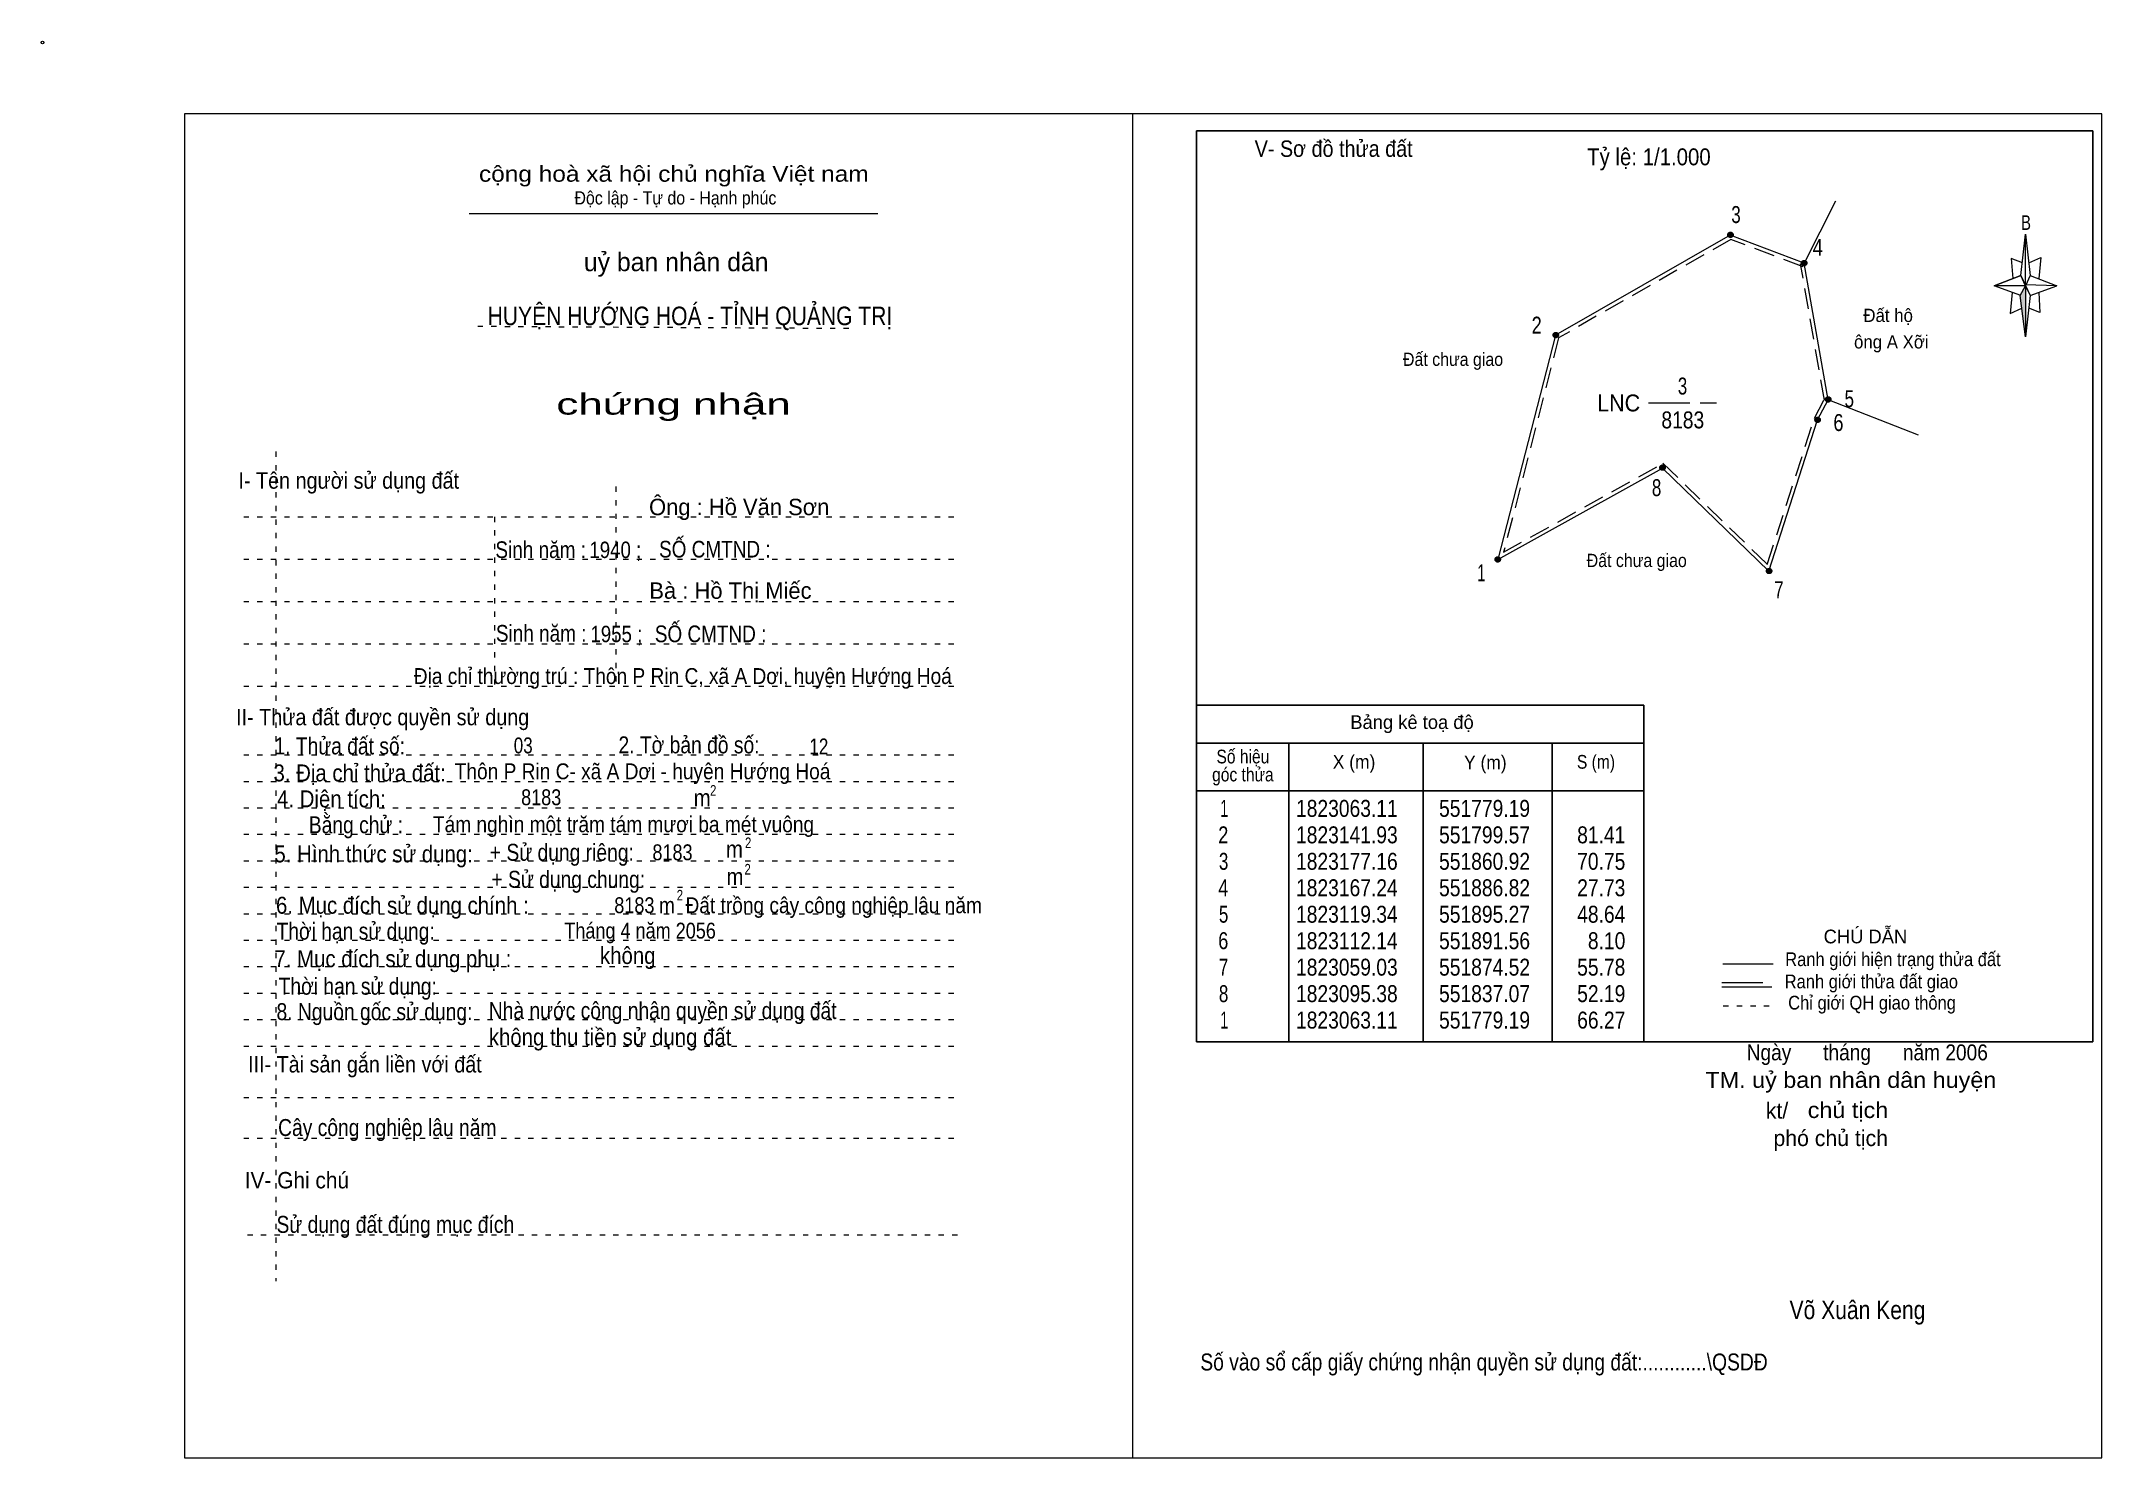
# Model space of a CAD drawing. Header units: centimetres. Extents: x -1.6 to 37.4, y -1.3 to 25.5.
import ezdxf
from ezdxf.enums import TextEntityAlignment as Align

# ---------------------------------------------------------------- set-up
doc = ezdxf.new("R2010")
doc.units = ezdxf.units.CM
doc.header["$LTSCALE"] = 0.13
for name, pattern in [('DOTTED', [1.5, 0.3, -1.2]), ('LONG_DASHED', [7.5, 6, -1.5]), ('MEDIUM_DASHED', [4.5, 3, -1.5])]:
    doc.linetypes.add(name, pattern=pattern)
for name, color, linetype, lineweight in [('1', 7, 'DOTTED', 13), ('10', 7, 'Continuous', 13), ('2', 7, 'Continuous', 25), ('3', 7, 'Continuous', 13), ('30', 7, 'Continuous', 13), ('32', 7, 'LONG_DASHED', 13), ('33', 7, 'LONG_DASHED', 13), ('35', 7, 'Continuous', 13)]:
    doc.layers.add(name, color=color, linetype=linetype, lineweight=lineweight)

msp = doc.modelspace()

# ---------------------------------------------------------------- hatches: boundary and pattern name
at = {"layer": '30'}
msp.add_hatch(color=256, dxfattribs=at).paths.add_polyline_path([(35.91, 20.87), (35.91, 19.91), (35.81, 20.69)])
at = {"layer": '32'}
for points in [[(30.3846, 21.8367, 1), (30.2846, 21.8367, 1)], [(31.7773, 21.3032, 1), (31.6773, 21.3032, 1)], [(27.0858, 19.9423, 1), (26.9858, 19.9423, 1)], [(32.2317, 18.7276, 1), (32.1317, 18.7276, 1)], [(32.0322, 18.3404, 1), (31.9322, 18.3404, 1)], [(29.1022, 17.4392, 1), (29.0022, 17.4392, 1)], [(25.9899, 15.704, 1), (25.8899, 15.704, 1)], [(31.1159, 15.4847, 1), (31.0159, 15.4847, 1)]]:
    msp.add_hatch(color=256, dxfattribs=at).paths.add_polyline_path(points)

# ---------------------------------------------------------------- linework, layer by layer
at = {"layer": '1', "linetype": 'Continuous'}
msp.add_line((6.51, 22.24), (14.23, 22.24), dxfattribs=at)
at = {"layer": '1'}
for p, q in [((6.67, 20.11), (13.82, 20.07)), ((2.86, 17.74), (2.86, 2.07)), ((9.28, 17.08), (9.28, 13.31)), ((2.25, 16.51), (15.75, 16.51)), ((6.99, 16.51), (6.99, 13.31)), ((2.25, 15.71), (15.75, 15.71)), ((2.25, 14.91), (15.75, 14.91)), ((2.25, 14.11), (15.75, 14.11)), ((2.25, 13.31), (15.75, 13.31)), ((2.25, 12.01), (15.75, 12.01)), ((2.25, 11.51), (15.75, 11.51)), ((2.25, 11.01), (15.75, 11.01)), ((2.25, 10.51), (15.75, 10.51)), ((2.25, 10.01), (15.75, 10.01)), ((2.25, 9.51), (15.75, 9.51)), ((2.25, 9.01), (15.75, 9.01)), ((2.25, 8.51), (15.75, 8.51)), ((2.25, 8.01), (15.75, 8.01)), ((2.25, 7.51), (15.75, 7.51)), ((2.25, 7.01), (15.75, 7.01)), ((2.25, 6.51), (15.75, 6.51)), ((2.25, 5.54), (15.75, 5.54)), ((2.25, 4.77), (15.75, 4.77)), ((2.32, 2.94), (15.82, 2.94))]:
    msp.add_line(p, q, dxfattribs=at)
at = {"layer": '10'}
for p, q in [((32.32, 22.47), (31.73, 21.3)), ((33.89, 18.05), (32.18, 18.72))]:
    msp.add_line(p, q, dxfattribs=at)
at = {"layer": '10', "linetype": 'MEDIUM_DASHED'}
msp.add_line((32.11, 18.71), (31.66, 21.29), dxfattribs=at)
at = {"layer": '10'}
msp.add_lwpolyline([(31.73, 21.3), (30.33, 21.83), (27.03, 19.94), (25.94, 15.7), (29.05, 17.43), (31.06, 15.48), (31.98, 18.34), (32.18, 18.72)], close=True, dxfattribs=at)
at = {"layer": '10', "linetype": 'MEDIUM_DASHED'}
msp.add_lwpolyline([(31.71, 21.23), (30.34, 21.75), (27.09, 19.89), (26.05, 15.84), (29.06, 17.52), (31.03, 15.61), (31.92, 18.37), (32.12, 18.75)], dxfattribs=at)
at = {"layer": '10'}
msp.add_circle((-1.55, 25.47), 0.025, dxfattribs=at)
at = {"layer": '2'}
for p, q in [((20.25, 12.95), (28.7, 12.95)), ((28.7, 6.59), (28.7, 12.95)), ((20.25, 12.23), (28.7, 12.23)), ((21.99, 6.59), (21.99, 12.23)), ((24.53, 10.89), (24.53, 12.23)), ((26.97, 12.23), (26.97, 6.59)), ((20.25, 11.33), (28.7, 11.33))]:
    msp.add_line(p, q, dxfattribs=at)
msp.add_lwpolyline([(37.18, 23.8), (20.25, 23.8), (20.25, 6.59), (37.18, 6.59)], close=True, dxfattribs=at)
msp.add_lwpolyline([(24.53, 6.59), (24.53, 10.39), (24.53, 10.89)], dxfattribs=at)
at = {"layer": '3'}
msp.add_line((19.04, 24.12), (19.04, -1.27), dxfattribs=at)
for points in [[(19.04, 24.12), (1.13, 24.12), (1.13, -1.27), (19.04, -1.27)], [(19.04, -1.27), (37.35, -1.27), (37.35, 24.12), (19.04, 24.12)]]:
    msp.add_lwpolyline(points, dxfattribs=at)
at = {"layer": '30'}
for p, q in [((35.82, 21.07), (35.91, 21.85)), ((36, 21.07), (36.5, 20.87)), ((35.82, 20.69), (35.32, 20.87)), ((36, 20.69), (35.91, 19.91)), ((36.16, 20.75), (36.18, 20.37)), ((36.18, 20.37), (35.97, 20.45))]:
    msp.add_line(p, q, dxfattribs=at)
for points in [[(35.91, 21.85), (36, 21.07), (35.91, 20.87)], [(35.91, 20.87), (35.32, 20.87), (35.82, 21.07), (36, 20.69), (36.5, 20.87), (35.91, 20.89)], [(35.91, 20.87), (35.91, 19.91), (35.81, 20.69)]]:
    msp.add_lwpolyline(points, close=True, dxfattribs=at)
for points in [[(35.97, 21.31), (36.2, 21.41), (36.16, 21.01)], [(35.91, 20.87), (35.82, 21.07), (35.32, 20.87)], [(35.85, 21.31), (35.64, 21.39), (35.67, 21.01)], [(35.66, 20.75), (35.62, 20.35), (35.84, 20.45)], [(35.91, 20.87), (36, 20.69), (36.5, 20.87)]]:
    msp.add_lwpolyline(points, dxfattribs=at)
at = {"layer": '32'}
for centre in [(30.3346, 21.8367), (31.7273, 21.3032), (27.0358, 19.9423), (32.1817, 18.7276), (31.9822, 18.3404), (29.0522, 17.4392), (25.9399, 15.704), (31.0659, 15.4847)]:
    msp.add_circle(centre, 0.05, dxfattribs=at)
at = {"layer": '33'}
msp.add_line((28.79, 18.66), (30.07, 18.66), dxfattribs=at)
at = {"layer": '35'}
for p, q in [((30.19, 8.06), (31.14, 8.06)), ((30.17, 7.63), (31.12, 7.63))]:
    msp.add_line(p, q, dxfattribs=at)
at = {"layer": '35', "linetype": 'LONG_DASHED'}
msp.add_line((30.17, 7.71), (31.12, 7.71), dxfattribs=at)
at = {"layer": '35', "linetype": 'DOTTED'}
msp.add_line((30.2, 7.27), (31.19, 7.27), dxfattribs=at)

# ---------------------------------------------------------------- texts
at = {"layer": '1'}
for s, height, width, p in [('V- Sơ đồ thửa đất', 0.31, 0.9, (22.84, 23.31)), ('cộng hoà xã hội chủ nghĩa Việt nam', 0.3, 1.15, (10.375, 22.84)), ('Độc lập - Tự do - Hạnh phúc', 0.25, 0.9, (10.405, 22.41)), ('chứng nhận', 0.4, 1.55, (10.37, 18.44)), ('I- Tên người sử dụng đất', 0.31, 0.9, (4.235, 17.04)), ('II- Thửa đất được quyền sử dụng', 0.31, 0.9, (4.875, 12.57)), ('III- Tài sản gắn liền với đất', 0.31, 0.9, (4.54, 6.01)), ('IV- Ghi chú', 0.31, 0.95, (3.255, 3.82))]:
    msp.add_text(s, height=height, dxfattribs=dict(at, width=width)).set_placement(p, align=Align.CENTER)
msp.add_text('uỷ ban nhân dân', height=0.35, dxfattribs=at).set_placement((10.42, 21.15), align=Align.CENTER)
at = {"layer": '10', "width": 0.95}
for s, p in [('  Đất hộ', (32.67, 20.19)), ('ông A Xỡi', (32.67, 19.69))]:
    msp.add_text(s, height=0.25, dxfattribs=at).set_placement(p)
at = {"layer": '10'}
for s, height, width, p in [('Đất chưa giao', 0.25, 0.9, (25.095, 19.36)), ('Sinh năm :', 0.3149, 0.85, (7.86, 15.73)), ('1940 ;', 0.31, 0.85, (9.27, 15.73)), ('SỐ CMTND :', 0.3149, 0.85, (11.15, 15.74)), ('Đất chưa giao', 0.25, 0.9, (28.565, 15.56)), ('Sinh năm :', 0.3149, 0.85, (7.87, 14.15)), ('1955 ;', 0.31, 0.85, (9.29, 14.14)), ('SỐ CMTND :', 0.3149, 0.85, (11.07, 14.14)), ('Địa chỉ thường trú : Thôn P Rin C, xã A Dơi, huyện Hướng Hoá ', 0.3, 0.9, (10.595, 13.35)), ('03', 0.3, 0.8, (7.53, 12.04)), ('12', 0.3, 0.8, (13.115, 12.02)), ('Thôn P Rin C- xã A Dơi - huyện Hướng Hoá ', 0.3, 0.9, (9.835, 11.55)), ('8183', 0.3, 0.85, (7.87, 11.06)), ('Tám nghìn một trăm tám mươi ba mét vuông ', 0.3, 0.9, (9.475, 10.55)), ('8183', 0.3, 0.85, (10.35, 10.02)), ('m  Đất trồng cây công nghiệp lâu năm ', 0.3, 0.9, (13.195, 9.02)), ('8183', 0.3, 0.85, (9.63, 9.02)), ('Tháng 4 năm 2056 ', 0.3, 0.85, (9.785, 8.54)), ('Ngày      tháng      năm 2006', 0.3, 0.9, (32.92, 6.24)), ('TM. uỷ ban nhân dân huyện', 0.3, 1.1, (32.61, 5.72)), ('chủ tịch', 0.3, 1.1, (32.555, 5.15)), ('Võ Xuân Keng ', 0.35, 0.85, (32.79, 1.35))]:
    msp.add_text(s, height=height, dxfattribs=dict(at, width=width)).set_placement(p, align=Align.CENTER)
for s, height, p in [('Ông : Hồ Văn Sơn', 0.31, (11.61, 16.54)), ('Bà : Hồ Thị Miếc', 0.31, (11.445, 14.96)), ('kt/ ', 0.3, (31.27, 5.14)), ('phó chủ tịch ', 0.3, (32.285, 4.62))]:
    msp.add_text(s, height=height, dxfattribs=at).set_placement(p, align=Align.CENTER)
at = {"layer": '2'}
for s, height, width, p in [('Tỷ lệ: 1/1.000', 0.32, 0.9, (28.795, 23.15)), ('HUYỆN HƯỚNG HOÁ - TỈNH QUẢNG TRỊ', 0.35, 0.85, (10.68, 20.13)), ('Số hiệu', 0.2591, 0.85, (21.125, 11.85)), ('3. Địa chỉ thửa đất:', 0.32, 0.9, (4.44, 11.51)), ('góc thửa', 0.2591, 0.85, (21.125, 11.51)), ('X (m)', 0.2591, 0.95, (23.225, 11.75)), ('Y (m)', 0.2591, 0.95, (25.705, 11.74)), ('S (m)', 0.2591, 0.85, (27.795, 11.75)), ('Số vào sổ cấp giấy chứng nhận quyền sử dụng đất:............\\QSDĐ', 0.32, 0.85, (25.68, 0.38))]:
    msp.add_text(s, height=height, dxfattribs=dict(at, width=width)).set_placement(p, align=Align.CENTER)
msp.add_text('Bảng kê toạ độ', height=0.2591, dxfattribs=at).set_placement((24.32, 12.5), align=Align.CENTER)
for s, height, width, p in [('1. Thửa đất số:', 0.32, 0.85, (2.83, 12.02)), ('2. Tờ bản đồ số:', 0.32, 0.85, (9.33, 12.04)), ('4. Diện tích:', 0.32, 0.9, (2.88, 11.02)), ('m', 0.32, 0.9, (10.75, 11.04)), ('2', 0.2, 0.8, (11.06, 11.24)), ('Bằng chử :', 0.32, 0.85, (3.48, 10.53)), ('5. Hình thức sử dụng:', 0.32, 0.9, (2.83, 9.98)), ('+ Sử dụng riêng:', 0.32, 0.85, (6.9, 10.01)), ('m', 0.32, 0.9, (11.36, 10.07)), ('2', 0.2, 0.8, (11.72, 10.25)), ('+ Sử dụng chung:', 0.32, 0.85, (6.93, 9.5)), ('m', 0.32, 0.9, (11.37, 9.55)), ('2', 0.2, 0.8, (11.71, 9.75)), ('6. Mục đích sử dụng chính : ', 0.32, 0.9, (2.86, 9.01)), ('2', 0.2, 0.8, (10.43, 9.26)), ('Thời hạn sử dụng: ', 0.32, 0.85, (2.87, 8.52)), ('7. Mục đích sử dụng phụ : ', 0.32, 0.9, (2.83, 8)), ('không', 0.32, 0.9, (8.98, 8.06)), ('Thời hạn sử dụng: ', 0.32, 0.85, (2.91, 7.48)), ('8. Nguồn gốc sử dụng: ', 0.32, 0.85, (2.87, 7)), ('Nhà nước công nhận quyền sử dụng đất  ', 0.32, 0.85, (6.88, 7.02)), ('không thu tiền sử dụng đất', 0.32, 0.9, (6.88, 6.52)), ('Cây công nghiệp lâu năm', 0.32, 0.85, (2.9, 4.81)), ('Sử dụng đất đúng mục đích', 0.32, 0.85, (2.87, 2.98))]:
    msp.add_text(s, height=height, dxfattribs=dict(at, width=width)).set_placement(p)
at = {"layer": '30', "width": 0.75}
msp.add_text('B', height=0.2756, dxfattribs=at).set_placement((35.92, 21.93), align=Align.CENTER)
at = {"layer": '30'}
for s, width, p in [('1', 0.65, (20.85, 10.84)), ('1823063.11', 0.85, (24.05, 10.84)), ('551779.19', 0.85, (26.55, 10.84)), ('551779.19', 0.85, (26.55, 10.84)), ('2', 0.8, (20.85, 10.34)), ('1823141.93', 0.85, (24.05, 10.34)), ('551799.57', 0.85, (26.55, 10.34)), ('81.41', 0.85, (28.35, 10.34)), ('3', 0.75, (20.85, 9.84)), ('1823177.16', 0.85, (24.05, 9.84)), ('551860.92', 0.85, (26.55, 9.84)), ('70.75', 0.85, (28.35, 9.84)), ('4', 0.8, (20.85, 9.34)), ('1823167.24', 0.85, (24.05, 9.34)), ('551886.82', 0.85, (26.55, 9.34)), ('27.73', 0.85, (28.35, 9.34)), ('5', 0.75, (20.85, 8.84)), ('1823119.34', 0.85, (24.05, 8.84)), ('551895.27', 0.85, (26.55, 8.84)), ('48.64', 0.85, (28.35, 8.84)), ('6', 0.8, (20.85, 8.34)), ('1823112.14', 0.85, (24.05, 8.34)), ('551891.56', 0.85, (26.55, 8.34)), ('8.10', 0.85, (28.35, 8.34)), ('7', 0.75, (20.85, 7.84)), ('1823059.03', 0.85, (24.05, 7.84)), ('551874.52', 0.85, (26.55, 7.84)), ('55.78', 0.85, (28.35, 7.84)), ('8', 0.75, (20.85, 7.34)), ('1823095.38', 0.85, (24.05, 7.34)), ('551837.07', 0.85, (26.55, 7.34)), ('52.19', 0.85, (28.35, 7.34)), ('1', 0.65, (20.85, 6.84)), ('1823063.11', 0.85, (24.05, 6.84)), ('551779.19', 0.85, (26.55, 6.84)), ('66.27', 0.85, (28.35, 6.84))]:
    msp.add_text(s, height=0.32, dxfattribs=dict(at, width=width)).set_placement(p, align=Align.RIGHT)
at = {"layer": '32'}
for s, width, p in [('3', 0.75, (30.44, 22.06)), ('4', 0.8, (31.985, 21.44)), ('2', 0.8, (26.675, 19.97)), ('5', 0.75, (32.58, 18.58)), ('6', 0.8, (32.375, 18.13)), ('8', 0.75, (28.94, 16.9)), ('1', 0.65, (25.63, 15.29)), ('7', 0.75, (31.25, 14.97))]:
    msp.add_text(s, height=0.32, dxfattribs=dict(at, width=width)).set_placement(p, align=Align.CENTER)
at = {"layer": '33'}
for s, width, p in [('3', 0.75, (29.43, 18.82)), ('8183', 0.85, (29.435, 18.18))]:
    msp.add_text(s, height=0.32, dxfattribs=dict(at, width=width)).set_placement(p, align=Align.CENTER)
at = {"layer": '33', "width": 0.95}
msp.add_text('LNC', height=0.32, dxfattribs=at).set_placement((28.63, 18.5), align=Align.RIGHT)
at = {"layer": '35'}
msp.add_text('CHÚ DẪN', height=0.2591, dxfattribs=at).set_placement((32.885, 8.45), align=Align.CENTER)
at = {"layer": '35', "width": 0.9}
for s, p in [('Ranh giới hiện trạng thửa đất', (33.405, 8.02)), ('Ranh giới thửa đất giao ', (33.04, 7.6)), ('Chỉ giới QH giao thông', (33.01, 7.2))]:
    msp.add_text(s, height=0.2591, dxfattribs=at).set_placement(p, align=Align.CENTER)

doc.saveas('drawing.dxf')
